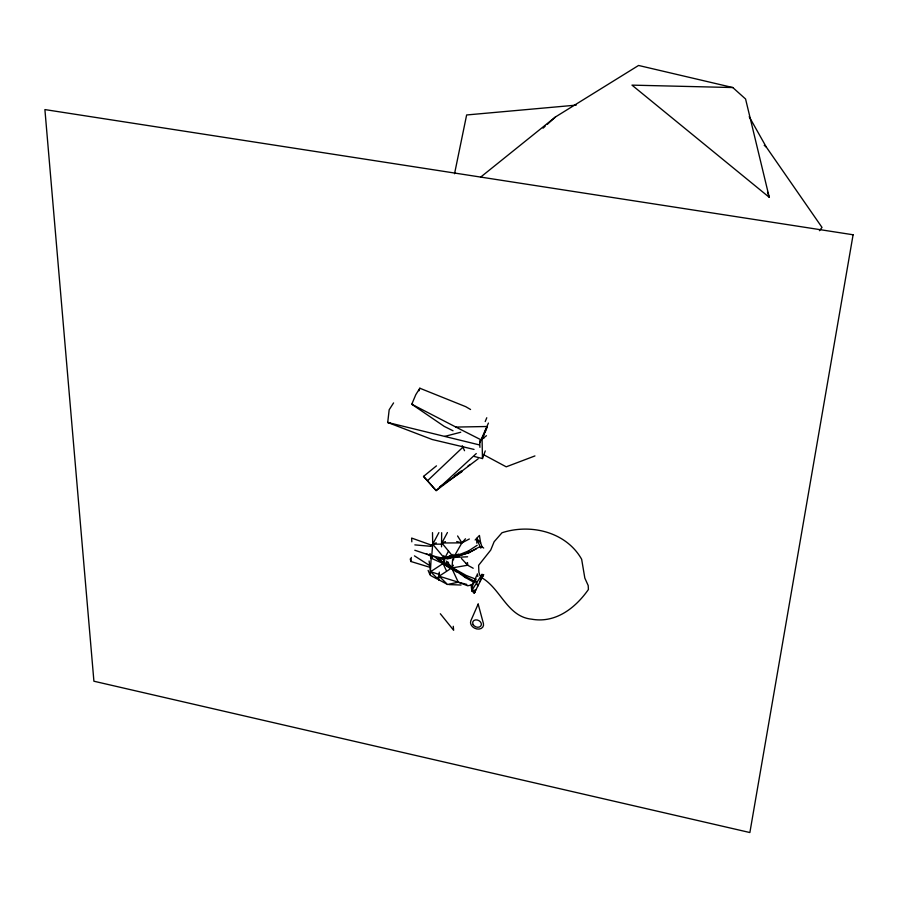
<?xml version="1.0" encoding="UTF-8"?>
<svg xmlns="http://www.w3.org/2000/svg" width="898" height="898" viewBox="0 0 898 898"><rect width="100%" height="100%" fill="white"/><g stroke="black" fill="none" stroke-linecap="round" stroke-linejoin="round"><path stroke-width="1.35" d="M477.556 574.574C473.931 578.593 476.759 582.51 471.147 584.89L471.776 590.637L474.223 593.208L474.716 592.366M429.558 554.414L431.141 558.186L430.198 575.27L436.843 578.896M446.441 583.913L438.695 579.681L439.313 572.116M449.269 567.02L443.376 563.315L443.679 558.882M456.79 570.814L451.997 567.794L452.637 559.252M432.499 532.649L432.713 544.188L431.747 555.716L432.589 557.613M441.535 546.826L441.659 532.705M479.914 447.35L479.689 440.772M453.49 559.892L453.827 556.962L460.708 554.526M429.154 567.076L410.857 561.486L411.306 557.445M441.973 559.173L450.246 556.21M480.127 581.5L481.148 575.629L482.507 574.563L483.382 575.102L474.223 593.208L474.84 592.141M473.729 591.793L471.776 590.637L473.212 582.577M454.545 173.729L466.634 114.966L576.213 105.122M467.589 556.794L453.748 557.467L449.718 556.255M450.134 558.388L444.6 558.657L431.747 555.716L430.019 553.707M482.653 576.516L483.663 574.552L483.382 575.102M419.007 390.776L419.837 388.228L465.748 406.682L470.563 409.499M479.712 442.849L488.422 423.059M474.324 456.487L482.462 458.552L485.257 450.919M486.132 428.705L482.08 439.021L482.462 458.552M485.223 421.555L486.772 417.75M484.954 432.69L487.389 426.718M444.802 560.767L443.04 563.54L430.569 571.734L439.066 580.108M466.837 584.43L458.272 582.196L447.552 584.519L439.133 576.179L451.66 568.007L453.411 565.235M448.585 562.238L443.04 563.54L446.362 570.634M481.059 440.559L484.46 433.88M447.429 532.536L441.872 542.976L453.748 557.467L469.272 552.551L476.198 548.891M430.827 546.085L432.713 544.188L438.886 532.615M449.909 568.311L443.04 563.54L431.141 558.186L432.185 556.345M471.529 584.935L467.735 585.799L458.272 582.196L451.66 568.007L467.656 565.224L473.201 568.254M458.912 554.077L444.465 558.534L448.529 551.136M477.186 545.277L468.453 550.968L469.272 552.551L453.625 557.344L461.898 542.875L465.478 538.778M431.141 558.186L432.297 556.333M419.837 388.228L415.785 394.693L411.778 404.246L444.241 426.393L453.019 430.771M393.571 402.91L389.171 409.78L387.712 422.475L432.207 439.504L474.043 449.427M475.783 590.053L471.776 590.637L481.148 575.629L483.158 574.866M819.436 230.707L822.007 227.407L766.297 147.048L749.201 116.695M475.143 540.012L479.431 535.433L480.598 542.684L482.046 546.916L483.685 548.038M443.848 555.559L444.6 558.657L445.105 558.107L444.364 558.186L432.713 544.188L436.293 542.863M453.019 554.358L453.524 556.996L454.265 556.917L453.748 557.467L447.17 558.769M478.174 458.799L436.147 490.611L427.493 480.733L463.525 446.609M476.266 453.569L436.147 490.611L423.519 476.411L436.462 465.86M543.077 128.167L545.153 126.292M547.219 124.429L555.492 116.942L638.568 65.464L732.79 87.544L745.576 99.005L769.249 197.302L631.979 85.13L732.79 87.544M482.046 546.916L480.666 548.061L476.625 538.463L480.598 542.684M480.553 177.198L555.492 116.942M486.48 435.698L482.08 439.021L484.235 437.708M454.433 475.906L461.179 470.99M467.937 466.073L470.182 464.434M465.557 576.258L466.489 575.596L476.198 579.277M439.93 486.671L461.942 471.663M480.071 546.601L468.116 552.876L468.453 550.968L453.524 556.996M469.351 538.991L461.898 542.875L441.872 542.976L445.464 541.64M445.105 558.107L438.651 558.129M454.265 556.917L449.157 556.996M444.364 558.186L451.806 555.177M534.939 455.926L506.225 466.825L483.427 454.59M475.008 578.828L477.792 586.068M444.6 558.657L451.043 556.614M446.553 563.809L451.997 567.794L448.08 566.402M444.656 436.406L460.753 432.241M433.756 556.21L443.78 563.618L438.774 557.725M412.822 404.325L411.778 404.246L455.892 427.078L486.312 426.516M432.713 544.188L442.041 544.143M448.506 557.355L453.625 557.344M436.821 558.545L444.465 558.534M448.899 584.576L461.056 585.025M414.831 544.884L430.838 546.321M446.463 561.138L452.401 568.086L451.66 568.007L465.389 577.56L474.357 582.544M389.923 422.835L387.712 422.475L479.33 444.892M456.712 541.539L461.898 542.875L457.598 535.96M439.492 574.54L430.569 571.734L429.109 561.003M439.133 576.179L458.272 582.196M431.253 555.739L414.797 550.25M431.354 545.108L411.632 538.059L411.823 541.831M426.348 553.864L430.019 555.222M481.856 574.282L482.507 574.563M476.411 582.117L465.186 576.437L448.169 564.943M455.892 427.078L480.744 439.683M451.963 567.446L466.489 575.596L465.186 576.437L465.389 577.56M443.343 562.967L450.605 567.053M451.84 567.727L452.401 568.086M443.78 563.618L437.337 558.792M414.449 555.862L429.469 565.437M443.174 563.271L456.566 571.97M764.22 145.33L766.297 147.048M482.204 577.986C500.994 589.234 507.392 616.758 531.672 619.182C555.57 623.493 575.438 608.036 588.415 589.492L588.201 585.552L584.834 578.099L581.646 559.252C566.077 531.751 530.606 523.455 502.004 532.75L494.136 541.73L490.712 550.092L478.612 565.325L478.892 572.217L479.925 575.517M423.519 476.411L427.493 480.733M461.426 558.433L467.656 565.224L467.51 562.575M440.334 613.761L453.636 630.273L453.266 626.276M465.939 563.024L467.656 565.224M462.302 445.745L464.524 450.706M437.652 577.246L438.695 579.681M428.121 570.41L429.682 574.058M767.487 192.015L769.249 197.302M410.229 558.971L410.857 561.486M477.321 573.867L477.837 576.404M471.585 586.865L471.776 590.637M476.625 538.463L476.86 543.211M853.1 234.771L749.875 832.536L93.908 681.223L44.9 109.578L853.1 234.771M478.163 604.073L470.81 620.844A6.791 5.231 25.6 0 0 476.726 628.937A6.791 5.231 25.6 0 0 483.416 623.515L478.163 604.073M473.145 624.559A4.535 3.491 25.6 0 0 480.688 626.164A4.535 3.491 25.6 0 0 477.242 619.979A4.535 3.491 25.6 0 0 473.145 624.559"/></g></svg>
